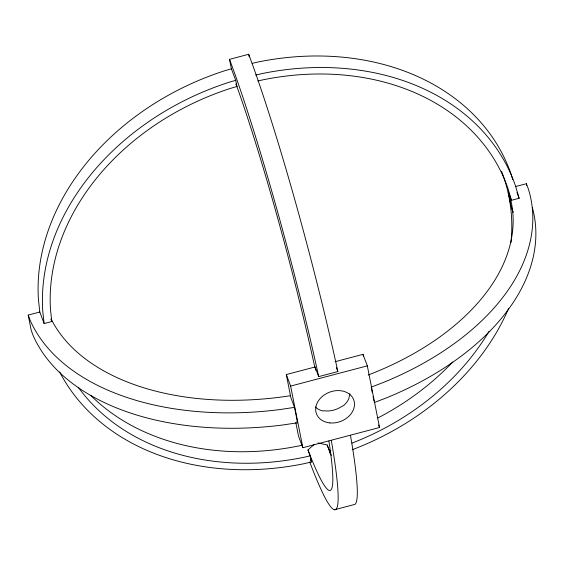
<?xml version="1.0" encoding="UTF-8"?>
<svg xmlns="http://www.w3.org/2000/svg" width="564" height="564" viewBox="0 0 564 564"><rect width="100%" height="100%" fill="white"/><g stroke="black" fill="none" stroke-linecap="round" stroke-linejoin="round"><path stroke-width="0.85" d="M59.636 371.944A246.651 193.833 -20.6 0 0 304.363 463.629L311.406 461.986L310.179 455.825L307.965 449.931L314.303 444.319M371.211 387.13L384.147 382.152A258.587 158.583 -11.2 0 0 528.348 188.94L526.381 183.716L515.623 186.55M374.263 402.541L387.2 397.564A258.587 158.583 -11.2 0 0 532.367 207.63M231.395 68.801L235.724 80.314L236.943 86.482L229.999 88.534A238.692 187.579 -20.6 0 0 50.534 310.059L51.81 321.515L44.112 323.546L39.79 312.026L38.422 299.477A246.651 193.833 -20.6 0 1 224.437 70.838L231.395 68.801L229.513 59.333L248.689 54.278L252.235 63.866A258.587 20.593 75.2 0 1 336.525 365.43L337.857 371.57L318.681 376.625L315.057 366.981L286.3 374.566L290.883 397.683L294.521 407.356L297.573 422.767L283.558 424.889A258.587 158.583 -11.2 0 1 33.22 335.721L31.253 330.497L28.2 315.086L39.79 312.026M329.813 453.075L329.355 450.763L330.892 450.305M235.724 80.314L228.765 82.358A246.651 193.833 -20.6 0 0 42.751 310.99L44.112 323.546M513.014 212.29L510.561 204.083L508.256 191.957L511.456 200.305L519.127 198.288L515.623 186.296A246.651 193.833 -20.6 0 0 261.929 73.609L255.675 75.075M335.079 361.707L362.99 354.347L367.319 365.86L379.544 427.505L302.854 447.724L298.525 436.212L295.804 422.514M286.3 374.566L290.629 386.079L367.319 365.86M334.621 509.722L353.79 504.667A258.587 20.593 75.2 0 0 350.477 435.415M257.818 81.019L262.091 80.01A238.692 187.579 -20.6 0 1 507.988 188.552L511.456 200.305M302.374 445.13L299.879 445.722A238.692 187.579 -20.6 0 1 90.783 395.434M310.179 455.825L304.207 457.235A238.692 187.579 -20.6 0 1 78.283 387.221M252.129 63.38L257.6 62.096A246.651 193.833 -20.6 0 1 511.294 174.784L512.697 179.578M294.521 407.356L280.505 409.478A258.587 158.583 -11.2 0 1 30.167 320.31L28.2 315.086M318.011 442.959L327.176 444.975L328.861 449.346A238.692 19.014 75.2 0 0 331.301 455.381M51.204 318.991L51.86 320.444A238.692 146.379 -11.2 0 0 290.051 395.766M307.965 449.931L309.692 454.401A238.692 19.014 75.2 0 0 328.904 441.062M516.962 192.528L519.127 198.288M511.872 208.779L513.036 211.867M378.613 425.037L379.544 427.505M236.062 84.135L236.943 86.482M336.341 367.552L337.857 371.57M315.523 406.926L316.446 407.998A19.888 15.63 -20.6 0 0 323.017 410.994L324.11 410.782A19.86 14.784 -19.9 0 0 342.137 406.165L343.37 405.784A19.888 15.63 -20.6 0 0 348.82 398.755L349.095 397.169A19.846 15.425 -27.5 0 0 349.884 393.721M327.176 444.975L329.355 450.763M296.967 421.153L297.573 422.767M310.475 459.519L311.406 461.986M50.95 319.224L51.81 321.515M229.513 59.333L233.059 68.921A258.587 20.593 75.2 0 1 317.356 370.485L318.681 376.625M508.608 192.733L510.18 197.576A238.692 146.379 -11.2 0 1 368.236 374.997M526.381 183.716L526.727 185.429M371.38 387.99L372.226 392.269M373.072 396.548L373.925 400.828M362.99 354.347L363.329 356.053M315.057 366.981L315.72 370.315M248.689 54.278L249.203 56.858M290.629 386.079L302.854 447.724M331.308 440.477A258.587 20.593 75.2 0 1 309.728 462.022M235.999 84.015A238.692 19.014 75.2 0 1 314.881 367.594M503.659 177.033A238.692 187.579 -20.6 0 1 510.977 242.541M452.765 361.961A238.692 187.579 -20.6 0 1 377.965 417.91M501.551 171.301A238.692 187.579 -20.6 0 1 503.377 176.215M508.686 308.261A246.651 193.833 -20.6 0 1 352.155 449.755M489.094 331.237A238.692 187.579 -20.6 0 1 351.985 443.121M329.905 422.915A19.888 15.63 -20.6 0 0 353.875 400.292A19.888 15.63 -20.6 0 0 321.473 397.176A19.888 15.63 -20.6 0 0 329.905 422.915"/></g></svg>
